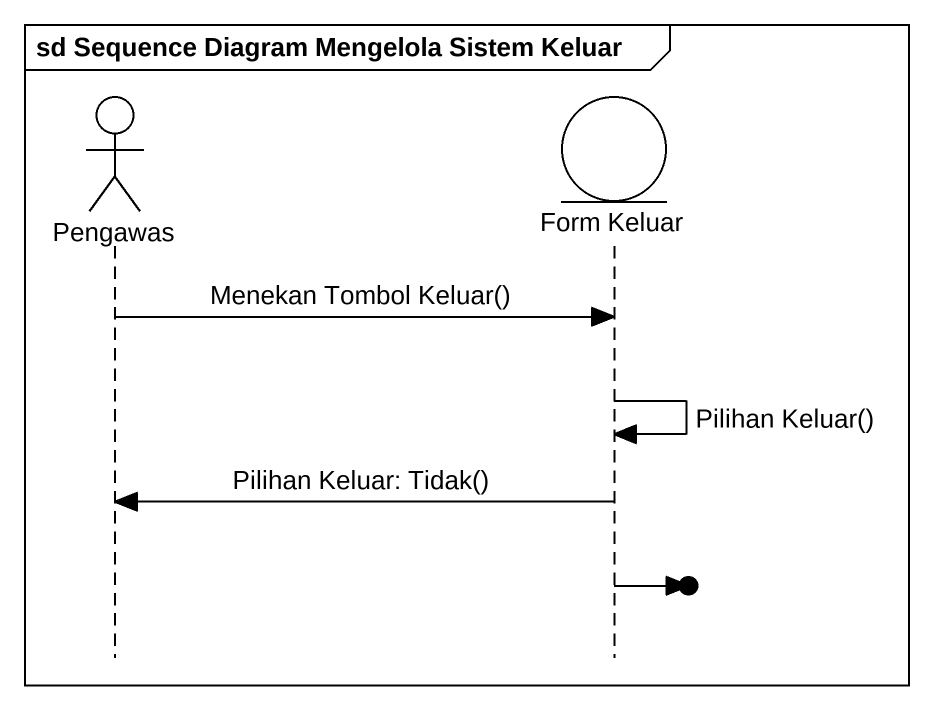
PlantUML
@startuml
mainframe sd Sequence Diagram Mengelola Sistem Keluar
hide footbox
actor Pengawas
entity "Form Keluar" as Form_Keluar

Pengawas -> Form_Keluar : Menekan Tombol Keluar()
Form_Keluar -> Form_Keluar : Pilihan Keluar()
Form_Keluar -> Pengawas : Pilihan Keluar: Tidak()
Form_Keluar ->o]
@enduml
